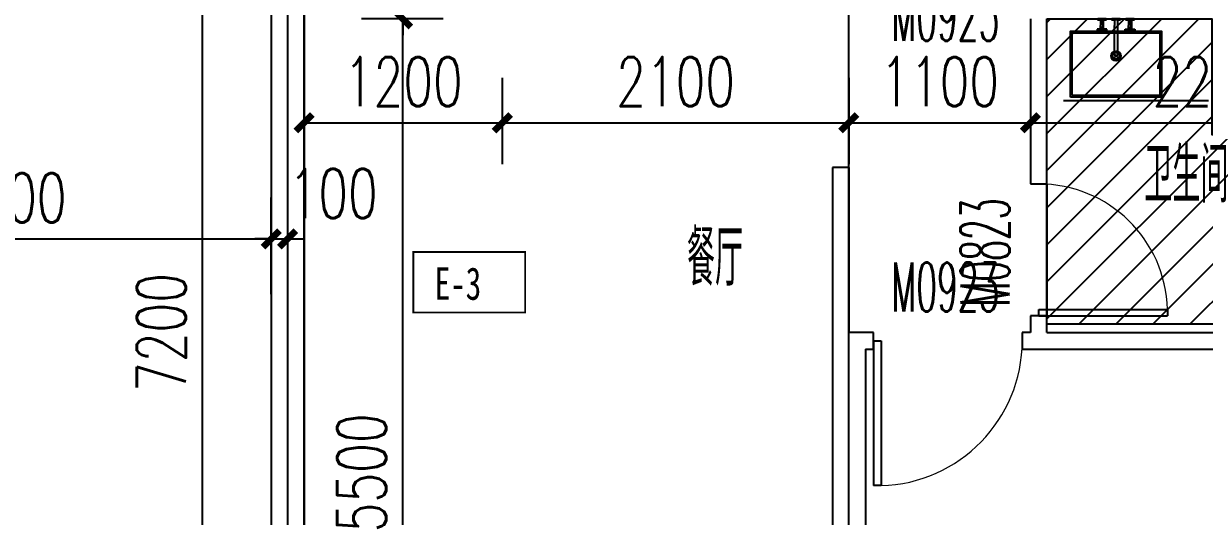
# Model space of a CAD drawing. Extents: x -59851 to 653804, y -249523 to 437614.
# Drawn here: x -38914 to -31760, y 70992 to 73976 of the extents above; entities that cross this region are included whole.
import ezdxf

# ---------------------------------------------------------------- set-up
doc = ezdxf.new("R2010")
doc.units = 0
doc.header["$LTSCALE"] = 1000
doc.header["$MEASUREMENT"] = 0
for name, color, linetype in [('A-Lvtry（卫生间）', 5, 'Continuous'), ('A-第三道尺寸线', 105, 'Continuous'), ('A-降板区域', 251, 'Continuous'), ('DOTE', 16, 'Continuous'), ('PUB_TEXT', 7, 'Continuous'), ('WALL', 2, 'Continuous'), ('WINDOW', 4, 'Continuous'), ('WINDOW_TEXT', 7, 'Continuous'), ('户型标示', 7, 'Continuous')]:
    doc.layers.add(name, color=color, linetype=linetype)
doc.styles.add('_TCH_DIM_T3', font='SIMPLEX.shx', dxfattribs={"width": 0.705882, "bigfont": 'GBCBIG.shx'})
doc.styles.add('_TCH_WINDOW', font='SIMPLEX.shx', dxfattribs={"width": 0.7, "height": 3.5, "bigfont": 'GBCBIG.shx'})
doc.styles.get("Standard").update_dxf_attribs({"font": 'gbenor.shx', "width": 0.7, "bigfont": 'gbcbig.shx'})
doc.styles.add('黑体', font='simhei.ttf', dxfattribs={"width": 0.7})
doc.dimstyles.new('_TCH_ARCH&&100', dxfattribs={"dimtxt": 297.5, "dimasz": 100, "dimexe": 250, "dimexo": 300, "dimgap": 100, "dimtad": 1, "dimdec": 0, "dimzin": 0, "dimdsep": 46, "dimtxsty": '_TCH_DIM_T3', "dimblk": 'ARCHTICK', "dimcen": 0.09, "dimclrt": 7, "dimazin": 2, "dimtfac": 1, "dimtdec": 0, "dimtix": 1, "dimtmove": 2, "dimatfit": 3, "dimfxl": 0, "dimtolj": 1, "dimtzin": 0, "dimarcsym": 0})

# ---------------------------------------------------------------- blocks, each defined once
blk = doc.blocks.new('zhouxianssceng0329')
at = {"layer": 'DOTE'}
for p, q in [((-37313.7, 132089.9), (-37313.7, 156469.4)), ((-33913.7, 132089.9), (-33913.7, 156469.4))]:
    blk.add_line(p, q, dxfattribs=at)
blk = doc.blocks.new('_ArchTick')
at = {"color": 0, "linetype": 'ByBlock', "const_width": 0.4}
blk.add_lwpolyline([(-0.5, -0.5), (0.5, 0.5)], dxfattribs=at)
blk = doc.blocks.new('*D698')
at = {"layer": 'A-第三道尺寸线', "color": 0, "lineweight": -2, "transparency": 16777216}
for p, q in [((-4670.7, 164566.5), (-4670.7, 165151.6)), ((-1470.7, 164566.5), (-1470.7, 165151.6)), ((-4670.7, 164901.6), (-1470.7, 164901.6))]:
    blk.add_line(p, q, dxfattribs=at)
at = {"layer": 'Defpoints', "color": 0, "transparency": 16777216}
for p in [(-1470.7, 164901.6), (-4670.7, 164266.5), (-1470.7, 164266.5)]:
    blk.add_point(p, dxfattribs=at)
at = {"layer": 'A-第三道尺寸线', "color": 0, "lineweight": -2, "transparency": 16777216, "xscale": 100, "yscale": 100, "zscale": 100, "rotation": 180}
blk.add_blockref('_ArchTick', (-4670.7, 164901.6), dxfattribs=at)
at = {"layer": 'A-第三道尺寸线', "color": 0, "lineweight": -2, "transparency": 16777216, "xscale": 100, "yscale": 100, "zscale": 100}
blk.add_blockref('_ArchTick', (-1470.7, 164901.6), dxfattribs=at)
at = {"layer": 'A-第三道尺寸线', "color": 7, "transparency": 16777216, "insert": (-3070.7, 165150.4), "char_height": 297.5, "attachment_point": 5, "style": '_TCH_DIM_T3'}
blk.add_mtext('\\A1;3200', dxfattribs=at)
blk = doc.blocks.new('*D699')
at = {"layer": 'A-第三道尺寸线', "color": 0, "lineweight": -2, "transparency": 16777216}
for p, q in [((-1470.7, 164566.5), (-1470.7, 165151.6)), ((-1370.7, 164566.5), (-1370.7, 165151.6)), ((-1470.7, 164901.6), (-1570.7, 164901.6)), ((-1470.7, 164901.6), (-1370.7, 164901.6)), ((-1370.7, 164901.6), (-1270.7, 164901.6))]:
    blk.add_line(p, q, dxfattribs=at)
at = {"layer": 'Defpoints', "color": 0, "transparency": 16777216}
for p in [(-1370.7, 164901.6), (-1470.7, 164266.5), (-1370.7, 164266.5)]:
    blk.add_point(p, dxfattribs=at)
at = {"layer": 'A-第三道尺寸线', "color": 0, "lineweight": -2, "transparency": 16777216, "xscale": 100, "yscale": 100, "zscale": 100}
blk.add_blockref('_ArchTick', (-1470.7, 164901.6), dxfattribs=at)
at = {"layer": 'A-第三道尺寸线', "color": 0, "lineweight": -2, "transparency": 16777216, "xscale": 100, "yscale": 100, "zscale": 100, "rotation": 180}
blk.add_blockref('_ArchTick', (-1370.7, 164901.6), dxfattribs=at)
at = {"layer": 'A-第三道尺寸线', "color": 7, "transparency": 16777216, "insert": (-1095.7, 165176.6), "char_height": 297.5, "attachment_point": 5, "style": '_TCH_DIM_T3'}
blk.add_mtext('\\A1;100', dxfattribs=at)
blk = doc.blocks.new('*D715')
at = {"layer": 'A-第三道尺寸线', "color": 0, "lineweight": -2, "transparency": 16777216}
for p, q in [((-1612.2, 167934.8), (-2137.5, 167934.8)), ((-1887.5, 160734.8), (-1887.5, 167934.8)), ((-1612.2, 160734.8), (-2137.5, 160734.8))]:
    blk.add_line(p, q, dxfattribs=at)
at = {"layer": 'Defpoints', "color": 0, "transparency": 16777216}
for p in [(-1887.5, 167934.8), (-1312.2, 167934.8), (-1312.2, 160734.8)]:
    blk.add_point(p, dxfattribs=at)
at = {"layer": 'A-第三道尺寸线', "color": 0, "lineweight": -2, "transparency": 16777216, "xscale": 100, "yscale": 100, "zscale": 100}
for p, rotation in [((-1887.5, 167934.8), 90), ((-1887.5, 160734.8), 270)]:
    blk.add_blockref('_ArchTick', p, dxfattribs=dict(at, rotation=rotation))
at = {"layer": 'A-第三道尺寸线', "color": 7, "transparency": 16777216, "insert": (-2136.2, 164334.8), "char_height": 297.5, "attachment_point": 5, "rotation": 90, "style": '_TCH_DIM_T3'}
blk.add_mtext('\\A1;7200', dxfattribs=at)
blk = doc.blocks.new('A$C12CE3BE6')
at = {"ltscale": 10}
for p, q in [((180, 469), (200, 469)), ((180, 412), (180, 435)), ((182.5, 422), (182.5, 442)), ((197.5, 442), (182.5, 442)), ((184.5, 442), (184.5, 469)), ((195.5, 442), (195.5, 469)), ((197.5, 422), (197.5, 442)), ((200, 412), (200, 435)), ((285.2, 469), (265.2, 469)), ((265.2, 260), (265.2, 435)), ((285.2, 260), (285.2, 435)), ((370, 469), (350, 469)), ((350, 412), (350, 435)), ((352.5, 422), (352.5, 442)), ((352.5, 442), (367.5, 442)), ((354.5, 442), (354.5, 469)), ((365.5, 442), (365.5, 469)), ((367.5, 422), (367.5, 442)), ((370, 412), (370, 435)), ((220, 412), (160, 412)), ((160, 412), (160, 405)), ((220, 405), (160, 405)), ((197.5, 422), (182.5, 422)), ((187, 412), (187, 422)), ((193, 412), (193, 422)), ((220, 405), (220, 412)), ((330, 412), (390, 412)), ((330, 405), (330, 412)), ((330, 405), (390, 405)), ((352.5, 422), (367.5, 422)), ((357, 412), (357, 422)), ((363, 412), (363, 422)), ((390, 412), (390, 405))]:
    blk.add_line(p, q, dxfattribs=at)
for p, q in [((260.9, 235.9), (289.1, 264.1)), ((260.9, 264.1), (289.1, 235.9))]:
    blk.add_line(p, q)
for points in [[(200, 435), (200, 469), (215, 469), (215, 475), (165, 475), (165, 469), (180, 469), (180, 435)], [(285.2, 435), (285.2, 469), (299.8, 469), (299.8, 475), (250.2, 475), (250.2, 469), (265.2, 469), (265.2, 435)], [(370, 435), (370, 469), (385, 469), (385, 475), (335, 475), (335, 469), (350, 469), (350, 435)]]:
    blk.add_lwpolyline(points, dxfattribs=at)
for points in [[(0, 0), (0, 400), (550, 400), (550, 0)], [(10, 10), (10, 390), (540, 390), (540, 10)]]:
    blk.add_lwpolyline(points, close=True)
for centre in [(190, 408.5), (360, 408.5)]:
    blk.add_circle(centre, 3.5, dxfattribs=at)
for radius in [29.1, 20]:
    blk.add_circle((275, 250), radius)
blk.add_arc((275.2, 260), 10, 180, 0, dxfattribs=at)
blk = doc.blocks.new('$DorLib2D$00000001')
for p, q in [((0.45, 0.975), (0.5, 0.975)), ((0.45, 0), (0.45, 0.975)), ((0.5, 0), (0.5, 0.975)), ((0.5, 0), (0.45, 0))]:
    blk.add_line(p, q)
at = {"lineweight": 13}
blk.add_arc((0.475, 0), 0.975, 91.46928, 180, dxfattribs=at)
blk = doc.blocks.new('*D721')
at = {"layer": 'A-第三道尺寸线', "color": 0, "lineweight": -2, "transparency": 16777216}
for p, q in [((5804.3, 166334.8), (5804.3, 166434.8)), ((6050.3, 166334.8), (5554.3, 166334.8)), ((5804.3, 166234.8), (5804.3, 166334.8)), ((6050.3, 166234.8), (5554.3, 166234.8)), ((5804.3, 166234.8), (5804.3, 166134.8))]:
    blk.add_line(p, q, dxfattribs=at)
at = {"layer": 'Defpoints', "color": 0, "transparency": 16777216}
for p in [(5804.3, 166334.8), (6350.3, 166334.8), (6350.3, 166234.8)]:
    blk.add_point(p, dxfattribs=at)
at = {"layer": 'A-第三道尺寸线', "color": 0, "lineweight": -2, "transparency": 16777216, "xscale": 100, "yscale": 100, "zscale": 100}
for p, rotation in [((5804.3, 166334.8), 270), ((5804.3, 166234.8), 90)]:
    blk.add_blockref('_ArchTick', p, dxfattribs=dict(at, rotation=rotation))
at = {"layer": 'A-第三道尺寸线', "color": 7, "transparency": 16777216, "insert": (6079.3, 166609.8), "char_height": 297.5, "attachment_point": 5, "rotation": 90, "style": '_TCH_DIM_T3'}
blk.add_mtext('\\A1;100', dxfattribs=at)
blk = doc.blocks.new('*D722')
at = {"layer": 'A-第三道尺寸线', "color": 0, "lineweight": -2, "transparency": 16777216}
for p, q in [((6050.3, 166234.8), (5554.3, 166234.8)), ((5804.3, 160734.8), (5804.3, 166234.8)), ((6050.3, 160734.8), (5554.3, 160734.8))]:
    blk.add_line(p, q, dxfattribs=at)
at = {"layer": 'Defpoints', "color": 0, "transparency": 16777216}
for p in [(5804.3, 166234.8), (6350.3, 166234.8), (6350.3, 160734.8)]:
    blk.add_point(p, dxfattribs=at)
at = {"layer": 'A-第三道尺寸线', "color": 0, "lineweight": -2, "transparency": 16777216, "xscale": 100, "yscale": 100, "zscale": 100}
for p, rotation in [((5804.3, 166234.8), 90), ((5804.3, 160734.8), 270)]:
    blk.add_blockref('_ArchTick', p, dxfattribs=dict(at, rotation=rotation))
at = {"layer": 'A-第三道尺寸线', "color": 7, "transparency": 16777216, "insert": (5555.6, 163484.8), "char_height": 297.5, "attachment_point": 5, "rotation": 90, "style": '_TCH_DIM_T3'}
blk.add_mtext('\\A1;5500', dxfattribs=at)
blk = doc.blocks.new('*D729')
at = {"layer": 'A-第三道尺寸线', "color": 0, "lineweight": -2, "transparency": 16777216}
for p, q in [((9607.6, 165876.3), (9607.6, 165355.1)), ((11807.6, 165876.3), (11807.6, 165355.1)), ((9607.6, 165605.1), (11807.6, 165605.1))]:
    blk.add_line(p, q, dxfattribs=at)
at = {"layer": 'Defpoints', "color": 0, "transparency": 16777216}
for p in [(9607.6, 166176.3), (11807.6, 166176.3), (11807.6, 165605.1)]:
    blk.add_point(p, dxfattribs=at)
at = {"layer": 'A-第三道尺寸线', "color": 0, "lineweight": -2, "transparency": 16777216, "xscale": 100, "yscale": 100, "zscale": 100, "rotation": 180}
blk.add_blockref('_ArchTick', (9607.6, 165605.1), dxfattribs=at)
at = {"layer": 'A-第三道尺寸线', "color": 0, "lineweight": -2, "transparency": 16777216, "xscale": 100, "yscale": 100, "zscale": 100}
blk.add_blockref('_ArchTick', (11807.6, 165605.1), dxfattribs=at)
at = {"layer": 'A-第三道尺寸线', "color": 7, "transparency": 16777216, "insert": (10707.6, 165853.8), "char_height": 297.5, "attachment_point": 5, "style": '_TCH_DIM_T3'}
blk.add_mtext('\\A1;2200', dxfattribs=at)
blk = doc.blocks.new('*D730')
at = {"layer": 'A-第三道尺寸线', "color": 0, "lineweight": -2, "transparency": 16777216}
for p, q in [((8507.6, 165876.3), (8507.6, 165355.1)), ((9607.6, 165876.3), (9607.6, 165355.1)), ((8507.6, 165605.1), (9607.6, 165605.1))]:
    blk.add_line(p, q, dxfattribs=at)
at = {"layer": 'Defpoints', "color": 0, "transparency": 16777216}
for p in [(8507.6, 166176.3), (9607.6, 166176.3), (9607.6, 165605.1)]:
    blk.add_point(p, dxfattribs=at)
at = {"layer": 'A-第三道尺寸线', "color": 0, "lineweight": -2, "transparency": 16777216, "xscale": 100, "yscale": 100, "zscale": 100, "rotation": 180}
blk.add_blockref('_ArchTick', (8507.6, 165605.1), dxfattribs=at)
at = {"layer": 'A-第三道尺寸线', "color": 0, "lineweight": -2, "transparency": 16777216, "xscale": 100, "yscale": 100, "zscale": 100}
blk.add_blockref('_ArchTick', (9607.6, 165605.1), dxfattribs=at)
at = {"layer": 'A-第三道尺寸线', "color": 7, "transparency": 16777216, "insert": (9057.6, 165853.8), "char_height": 297.5, "attachment_point": 5, "style": '_TCH_DIM_T3'}
blk.add_mtext('\\A1;1100', dxfattribs=at)
blk = doc.blocks.new('*D731')
at = {"layer": 'A-第三道尺寸线', "color": 0, "lineweight": -2, "transparency": 16777216}
for p, q in [((6407.6, 165876.3), (6407.6, 165355.1)), ((8507.6, 165876.3), (8507.6, 165355.1)), ((6407.6, 165605.1), (8507.6, 165605.1))]:
    blk.add_line(p, q, dxfattribs=at)
at = {"layer": 'Defpoints', "color": 0, "transparency": 16777216}
for p in [(6407.6, 166176.3), (8507.6, 166176.3), (8507.6, 165605.1)]:
    blk.add_point(p, dxfattribs=at)
at = {"layer": 'A-第三道尺寸线', "color": 0, "lineweight": -2, "transparency": 16777216, "xscale": 100, "yscale": 100, "zscale": 100, "rotation": 180}
blk.add_blockref('_ArchTick', (6407.6, 165605.1), dxfattribs=at)
at = {"layer": 'A-第三道尺寸线', "color": 0, "lineweight": -2, "transparency": 16777216, "xscale": 100, "yscale": 100, "zscale": 100}
blk.add_blockref('_ArchTick', (8507.6, 165605.1), dxfattribs=at)
at = {"layer": 'A-第三道尺寸线', "color": 7, "transparency": 16777216, "insert": (7457.6, 165853.8), "char_height": 297.5, "attachment_point": 5, "style": '_TCH_DIM_T3'}
blk.add_mtext('\\A1;2100', dxfattribs=at)
blk = doc.blocks.new('*D732')
at = {"layer": 'A-第三道尺寸线', "color": 0, "lineweight": -2, "transparency": 16777216}
for p, q in [((5207.6, 165876.3), (5207.6, 165355.1)), ((6407.6, 165876.3), (6407.6, 165355.1)), ((5207.6, 165605.1), (6407.6, 165605.1))]:
    blk.add_line(p, q, dxfattribs=at)
at = {"layer": 'Defpoints', "color": 0, "transparency": 16777216}
for p in [(5207.6, 166176.3), (6407.6, 166176.3), (6407.6, 165605.1)]:
    blk.add_point(p, dxfattribs=at)
at = {"layer": 'A-第三道尺寸线', "color": 0, "lineweight": -2, "transparency": 16777216, "xscale": 100, "yscale": 100, "zscale": 100, "rotation": 180}
blk.add_blockref('_ArchTick', (5207.6, 165605.1), dxfattribs=at)
at = {"layer": 'A-第三道尺寸线', "color": 0, "lineweight": -2, "transparency": 16777216, "xscale": 100, "yscale": 100, "zscale": 100}
blk.add_blockref('_ArchTick', (6407.6, 165605.1), dxfattribs=at)
at = {"layer": 'A-第三道尺寸线', "color": 7, "transparency": 16777216, "insert": (5807.6, 165853.8), "char_height": 297.5, "attachment_point": 5, "style": '_TCH_DIM_T3'}
blk.add_mtext('\\A1;1200', dxfattribs=at)
blk = doc.blocks.new('a2huxing0322')
at = {"layer": 'WALL'}
for p, q in [((-1270.7, 168134.8), (-1270.7, 160634.8)), ((-1470.7, 167934.8), (-1470.7, 160734.8))]:
    blk.add_line(p, q, dxfattribs=at)
at = {"layer": 'A-第三道尺寸线'}
for p1, p2, distance, picture, middle in [((-1312.2, 160734.8), (-1312.2, 167934.8), 575.2, '*D715', (-2136.2, 164334.8)), ((-4670.7, 164266.5), (-1470.7, 164266.5), 635.1, '*D698', (-3070.7, 165150.4))]:
    dim = blk.add_aligned_dim(p1=p1, p2=p2, distance=distance, dimstyle='_TCH_ARCH&&100', dxfattribs=at)
    dim.commit()
    dim.dimension.update_dxf_attribs({"geometry": picture, "text_midpoint": middle})
dim = blk.add_linear_dim(base=(-1370.7, 164901.6), p1=(-1470.7, 164266.5), p2=(-1370.7, 164266.5), angle=0, dimstyle='_TCH_ARCH&&100', dxfattribs=at)
dim.commit()
dim.dimension.update_dxf_attribs({"geometry": '*D699', "text_midpoint": (-1095.7, 165176.6), "dimtype": 129})
blk = doc.blocks.new('a3huxing0323')
at = {"layer": 'A-降板区域'}
h = blk.add_hatch(dxfattribs=at)
h.set_pattern_fill('ANSI31', color=256, scale=100)
h.set_pattern_definition([(45, (42421.34, 22946.45), (-112.2532, 112.2532), [])])
edge = h.paths.add_edge_path()
edge.add_line((9707.6, 166234.8), (10707.6, 166234.8))
edge.add_line((10707.6, 166234.8), (10707.6, 165534.8))
edge.add_line((10707.6, 165534.8), (11807.6, 165534.8))
edge.add_line((11807.6, 165534.8), (11807.6, 164384.8))
edge.add_line((11807.6, 164384.8), (9707.6, 164384.8))
edge.add_line((9707.6, 164384.8), (9707.6, 164434.8))
edge.add_line((9707.6, 164434.8), (9707.6, 166234.8))
at = {"layer": 'A-Lvtry（卫生间）', "ltscale": 3}
blk.add_line((10686.2, 165737.1), (9807.5, 165737.1), dxfattribs=at)
at = {"layer": 'A-降板区域'}
blk.add_lwpolyline([(9707.6, 166234.8), (10707.6, 166234.8), (10707.6, 165534.8), (11807.6, 165534.8), (11807.6, 164384.8), (9707.6, 164384.8), (9707.6, 164434.8), (9707.6, 166234.8)], dxfattribs=at)
at = {"layer": 'WALL'}
for p, q in [((5007.6, 168234.8), (5007.6, 160634.8)), ((5207.6, 160734.8), (5207.6, 168234.8)), ((9607.6, 166234.8), (9607.6, 165234.8)), ((9707.6, 165234.8), (9707.6, 166234.8)), ((8407.6, 165334.8), (8407.6, 164334.8)), ((8507.6, 165334.8), (8407.6, 165334.8)), ((8507.6, 165334.8), (8507.6, 164334.8)), ((9607.6, 165234.8), (9707.6, 165234.8)), ((9707.6, 164434.8), (9607.6, 164434.8)), ((9607.6, 164434.8), (9607.6, 164334.8)), ((9707.6, 164334.8), (9707.6, 164434.8)), ((8407.6, 164334.8), (8407.6, 160734.8)), ((8657.6, 164334.8), (8507.6, 164334.8)), ((8657.6, 164234.8), (8657.6, 164334.8)), ((9607.6, 164334.8), (9557.6, 164334.8)), ((9557.6, 164334.8), (9557.6, 164234.8)), ((9707.6, 164334.8), (11807.6, 164334.8)), ((8607.6, 164234.8), (8657.6, 164234.8)), ((8607.6, 164234.8), (8607.6, 160734.8)), ((9557.6, 164234.8), (9607.6, 164234.8)), ((9607.6, 164234.8), (11807.6, 164234.8))]:
    blk.add_line(p, q, dxfattribs=at)
at = {"layer": 'WINDOW'}
blk.add_line((9707.6, 165234.8), (9707.6, 164434.8), dxfattribs=at)
at = {"layer": '户型标示', "color": 2, "const_width": 11.2}
blk.add_lwpolyline([(6546.4, 164821.9), (5868.7, 164821.9), (5868.7, 164455.5), (6546.4, 164455.5)], close=True, dxfattribs=at)
at = {"layer": 'A-Lvtry（卫生间）', "ltscale": 3}
blk.add_blockref('A$C12CE3BE6', (9851.1, 165759.8), dxfattribs=at)
at = {"layer": 'WINDOW'}
ref = blk.add_blockref('$DorLib2D$00000001', (9107.6, 166284.8), dxfattribs=dict(at, xscale=-900, yscale=900, zscale=-900))
ref.add_attrib('A', 'M0923', (8764.6, 166100.8), dxfattribs={"layer": 'WINDOW_TEXT', "height": 297.5, "style": '_TCH_WINDOW', "width": 0.494118})
ref = blk.add_blockref('$DorLib2D$00000001', (9657.6, 164834.8), dxfattribs=dict(at, xscale=800, yscale=800, zscale=800, rotation=270))
ref.add_attrib('A', 'M0823', (9481.4, 164491.8), dxfattribs={"layer": 'WINDOW_TEXT', "height": 297.5, "rotation": 90, "style": '_TCH_WINDOW', "width": 0.494118})
ref = blk.add_blockref('$DorLib2D$00000001', (9107.6, 164284.8), dxfattribs=dict(at, xscale=900, yscale=900, zscale=-900, rotation=180))
ref.add_attrib('A', 'M0923', (8764.6, 164461), dxfattribs={"layer": 'WINDOW_TEXT', "height": 297.5, "style": '_TCH_WINDOW', "width": 0.494118})
at = {"layer": 'PUB_TEXT', "width": 0.7}
for s, p in [('卫生间', (10297.1, 165120.6)), ('餐厅', (7526.5, 164617.4))]:
    blk.add_text(s, height=337.59, dxfattribs=at).set_placement(p)
at = {"layer": '户型标示', "color": 2, "style": '黑体', "width": 0.7}
blk.add_text('E-3', height=197.15, dxfattribs=at).set_placement((5998.4, 164532.8))
at = {"layer": 'A-第三道尺寸线'}
dim = blk.add_linear_dim(base=(5804.3, 166334.8), p1=(6350.3, 166234.8), p2=(6350.3, 166334.8), angle=90, dimstyle='_TCH_ARCH&&100', dxfattribs=at)
dim.commit()
dim.dimension.update_dxf_attribs({"geometry": '*D721', "text_midpoint": (6079.3, 166609.8), "dimtype": 129})
for p1, p2, distance, picture, middle in [((6350.3, 160734.8), (6350.3, 166234.8), 546, '*D722', (5555.6, 163484.8)), ((5207.6, 166176.3), (6407.6, 166176.3), -571.2, '*D732', (5807.6, 165853.8)), ((6407.6, 166176.3), (8507.6, 166176.3), -571.2, '*D731', (7457.6, 165853.8)), ((8507.6, 166176.3), (9607.6, 166176.3), -571.2, '*D730', (9057.6, 165853.8)), ((9607.6, 166176.3), (11807.6, 166176.3), -571.2, '*D729', (10707.6, 165853.8))]:
    dim = blk.add_aligned_dim(p1=p1, p2=p2, distance=distance, dimstyle='_TCH_ARCH&&100', dxfattribs=at)
    dim.commit()
    dim.dimension.update_dxf_attribs({"geometry": picture, "text_midpoint": middle})

msp = doc.modelspace()

# ---------------------------------------------------------------- block references
msp.add_blockref('zhouxianssceng0329', (0, -66192.5))

# ---------------------------------------------------------------- next in the draw order: block references
msp.add_blockref('a2huxing0322', (-35943, -92229.1))

# ---------------------------------------------------------------- next in the draw order: block references
msp.add_blockref('a3huxing0323', (-42421.3, -92229.1))

doc.saveas('drawing.dxf')
